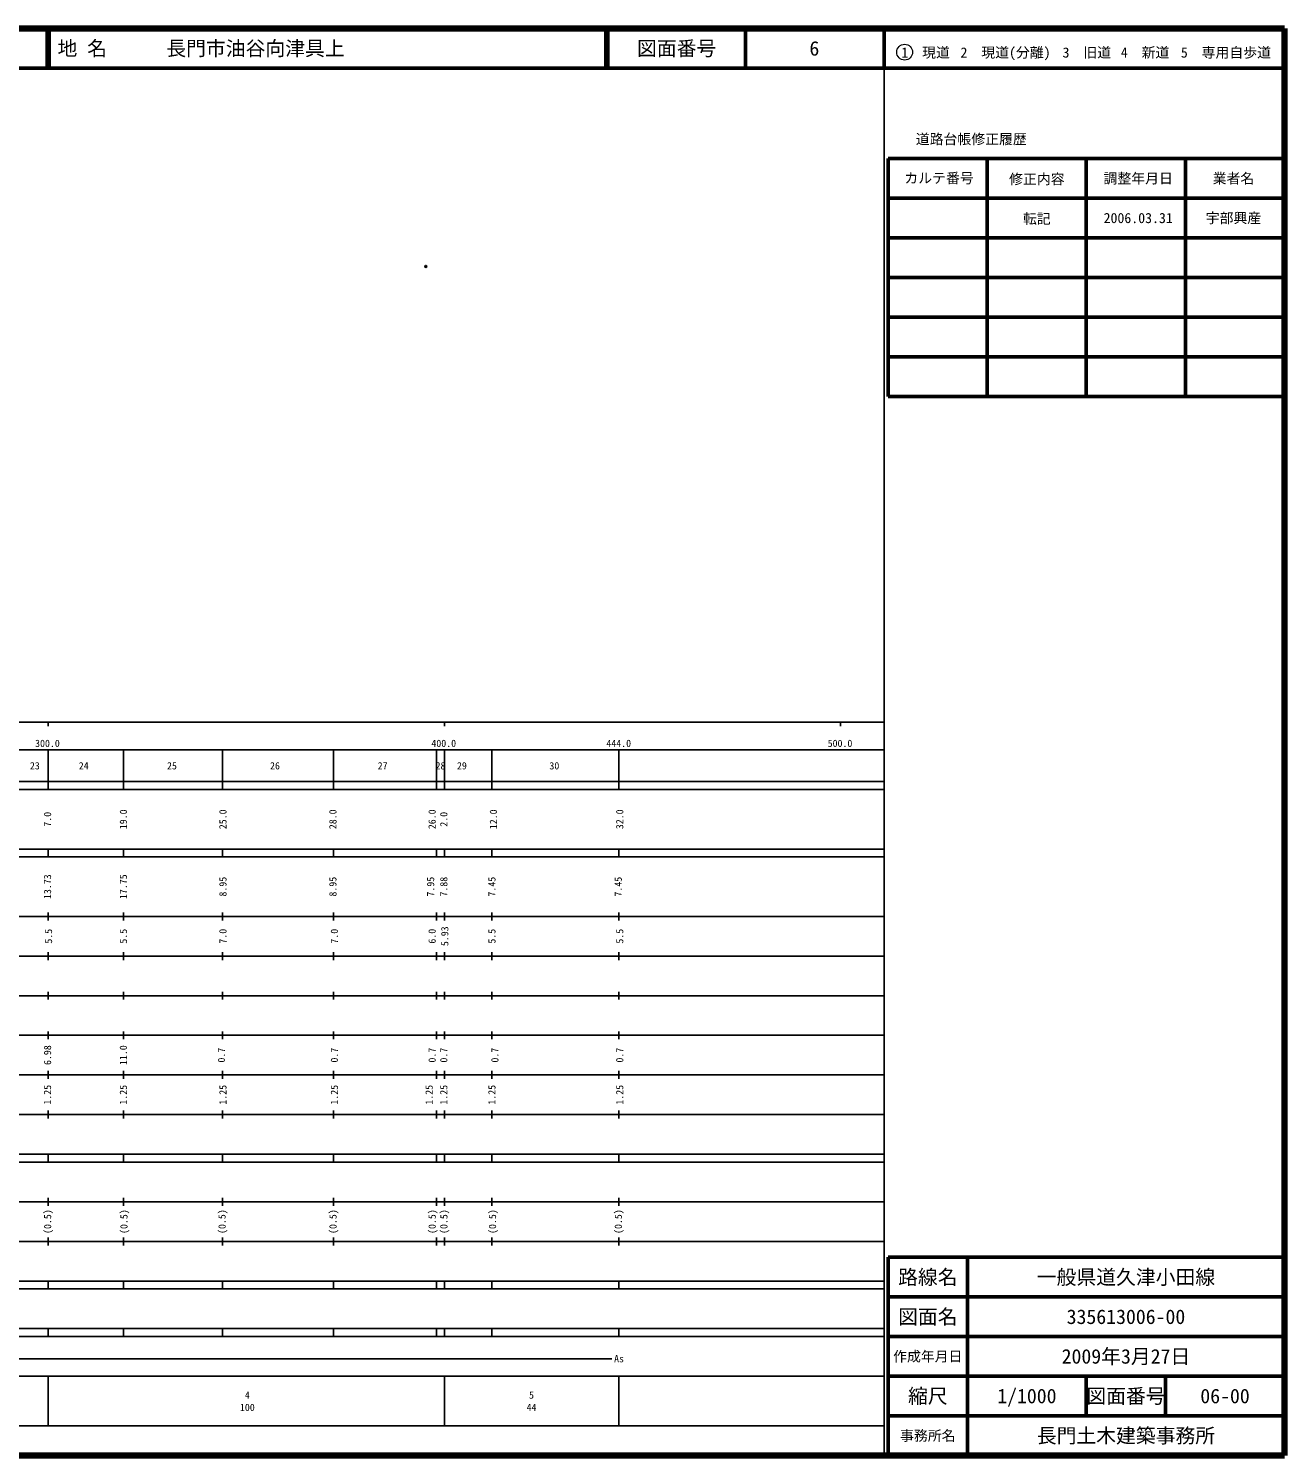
# Model space of a CAD drawing. Units: millimetres on the paper. Extents: x 40 to 680, y 20 to 380.
# Drawn here: x 363.1 to 680, y 20 to 380 of the extents above; entities that cross this region are included whole.
import ezdxf
from ezdxf.enums import TextEntityAlignment as Align

# ---------------------------------------------------------------- set-up
doc = ezdxf.new("R2010")
doc.units = ezdxf.units.MM
doc.header["$PDMODE"] = 32
doc.header["$PDSIZE"] = 0.5
doc.layers.add('M-OTRS', color=6, linetype='Continuous')
for name, color, linetype, lineweight in [('M-TTL', 2, 'Continuous', 140), ('M-TTL-BAND', 7, 'Continuous', 25), ('M-TTL-FRAM', 2, 'Continuous', 50), ('M-TTL-LINE', 7, 'Continuous', 50), ('M-TTL-TXT', 7, 'Continuous', 13)]:
    doc.layers.add(name, color=color, linetype=linetype, lineweight=lineweight)
doc.styles.add('ＭＳ ゴシック', font='')
doc.styles.get('ＭＳ ゴシック').set_extended_font_data('MS Gothic')

msp = doc.modelspace()

# ---------------------------------------------------------------- linework, layer by layer
at = {"layer": 'M-OTRS'}
msp.add_point((463.303, 319.97), dxfattribs=at)
at = {"layer": 'M-TTL'}
for p, q in [((680, 380), (40, 380)), ((680, 20), (680, 380)), ((40, 20), (680, 20))]:
    msp.add_line(p, q, dxfattribs=at)
at = {"layer": 'M-TTL-BAND'}
for p, q in [((579, 20), (579, 370)), ((40, 205), (579, 205)), ((368, 205), (368, 204)), ((468, 205), (468, 204)), ((568, 205), (568, 204)), ((68, 198), (579, 198)), ((368, 198), (368, 188)), ((387, 198), (387, 188)), ((412, 198), (412, 188)), ((440, 198), (440, 188)), ((466, 198), (466, 188)), ((468, 198), (468, 188)), ((480, 198), (480, 188)), ((512, 198), (512, 188)), ((40, 190), (579, 190)), ((40, 188), (579, 188)), ((40, 173), (579, 173)), ((368, 171), (368, 173)), ((387, 173), (387, 171)), ((412, 173), (412, 171)), ((440, 173), (440, 171)), ((466, 173), (466, 171)), ((468, 171), (468, 173)), ((480, 173), (480, 171)), ((512, 173), (512, 171)), ((40, 171), (579, 171)), ((40, 156), (579, 156)), ((368, 155), (368, 157)), ((387, 157), (387, 155)), ((412, 157), (412, 155)), ((440, 157), (440, 155)), ((466, 157), (466, 155)), ((468, 155), (468, 157)), ((480, 157), (480, 155)), ((512, 157), (512, 155)), ((46, 146), (579, 146)), ((368, 145), (368, 147)), ((387, 147), (387, 145)), ((412, 147), (412, 145)), ((440, 147), (440, 145)), ((466, 147), (466, 145)), ((468, 145), (468, 147)), ((480, 147), (480, 145)), ((512, 147), (512, 145)), ((368, 135), (368, 137)), ((387, 137), (387, 135)), ((412, 137), (412, 135)), ((440, 137), (440, 135)), ((466, 137), (466, 135)), ((468, 135), (468, 137)), ((480, 137), (480, 135)), ((512, 137), (512, 135)), ((52, 136), (579, 136)), ((46, 126), (579, 126)), ((368, 125), (368, 127)), ((387, 127), (387, 125)), ((412, 127), (412, 125)), ((440, 127), (440, 125)), ((466, 127), (466, 125)), ((468, 125), (468, 127)), ((480, 127), (480, 125)), ((512, 127), (512, 125)), ((52, 116), (579, 116)), ((368, 115), (368, 117)), ((387, 117), (387, 115)), ((412, 117), (412, 115)), ((440, 117), (440, 115)), ((466, 117), (466, 115)), ((468, 115), (468, 117)), ((480, 117), (480, 115)), ((512, 117), (512, 115)), ((46, 106), (579, 106)), ((368, 105), (368, 107)), ((387, 107), (387, 105)), ((412, 107), (412, 105)), ((440, 107), (440, 105)), ((466, 107), (466, 105)), ((468, 105), (468, 107)), ((480, 107), (480, 105)), ((512, 107), (512, 105)), ((40, 96), (579, 96)), ((40, 94), (579, 94)), ((368, 94), (368, 96)), ((387, 96), (387, 94)), ((412, 96), (412, 94)), ((440, 96), (440, 94)), ((466, 96), (466, 94)), ((468, 94), (468, 96)), ((480, 96), (480, 94)), ((512, 96), (512, 94)), ((49, 84), (579, 84)), ((368, 83), (368, 85)), ((387, 85), (387, 83)), ((412, 85), (412, 83)), ((440, 85), (440, 83)), ((466, 85), (466, 83)), ((468, 83), (468, 85)), ((480, 85), (480, 83)), ((512, 85), (512, 83)), ((40, 74), (579, 74)), ((368, 73), (368, 75)), ((387, 75), (387, 73)), ((412, 75), (412, 73)), ((440, 75), (440, 73)), ((466, 75), (466, 73)), ((468, 73), (468, 75)), ((480, 75), (480, 73)), ((512, 75), (512, 73)), ((40, 64), (579, 64)), ((40, 62), (579, 62)), ((368, 62), (368, 64)), ((387, 64), (387, 62)), ((412, 64), (412, 62)), ((440, 64), (440, 62)), ((466, 64), (466, 62)), ((468, 62), (468, 64)), ((480, 64), (480, 62)), ((512, 64), (512, 62)), ((40, 52), (579, 52)), ((368, 50), (368, 52)), ((387, 52), (387, 50)), ((412, 52), (412, 50)), ((440, 52), (440, 50)), ((466, 52), (466, 50)), ((468, 50), (468, 52)), ((480, 52), (480, 50)), ((512, 52), (512, 50)), ((40, 50), (579, 50)), ((70.805, 44.406), (510.263, 44.406)), ((40, 40), (579, 40)), ((368, 40), (368, 27.5)), ((468, 40), (468, 27.5)), ((512, 40), (512, 27.5)), ((68, 27.5), (579, 27.5))]:
    msp.add_line(p, q, dxfattribs=at)
at = {"layer": 'M-TTL-FRAM'}
for p, q in [((580, 347.197), (580, 287.197)), ((580, 347.197), (680, 347.197)), ((580, 287.197), (680, 287.197)), ((680, 70), (580, 70)), ((580, 70), (580, 20))]:
    msp.add_line(p, q, dxfattribs=at)
at = {"layer": 'M-TTL-LINE'}
for p, q in [((367.75, 380), (367.75, 370)), ((368.25, 380), (368.25, 370)), ((508.747, 380), (508.747, 370)), ((509.247, 380), (509.247, 370)), ((543.997, 380), (543.997, 370)), ((579, 380), (579, 370)), ((40, 370), (680, 370)), ((605, 347.197), (605, 287.197)), ((630, 347.197), (630, 287.197)), ((655, 347.197), (655, 287.197)), ((580, 337.197), (680, 337.197)), ((580, 327.197), (680, 327.197)), ((580, 317.197), (680, 317.197)), ((580, 307.197), (680, 307.197)), ((580, 297.197), (680, 297.197)), ((600, 70), (600, 20)), ((680, 60), (580, 60)), ((680, 50), (580, 50)), ((680, 40), (580, 40)), ((630, 40), (630, 30)), ((650, 40), (650, 30)), ((680, 30), (580, 30))]:
    msp.add_line(p, q, dxfattribs=at)
at = {"layer": 'M-TTL-TXT'}
msp.add_circle((584.147, 374.034), 2, dxfattribs=at)

# ---------------------------------------------------------------- texts
at = {"layer": 'M-TTL-BAND', "style": 'ＭＳ ゴシック'}
for s, p in [('300.0', (367.844, 198.195)), ('400.0', (467.844, 198.195)), ('444.0', (512, 198.195)), ('500.0', (567.844, 198.195))]:
    msp.add_text(s, height=1.833, dxfattribs=at).set_placement(p, align=Align.BOTTOM_CENTER)
for s, p in [('23', (364.665, 194)), ('24', (376.999, 194)), ('25', (399.258, 194)), ('26', (425.259, 194)), ('27', (452.426, 194)), ('28', (467.036, 194)), ('29', (472.427, 194)), ('30', (495.761, 194)), ('As', (512.082, 44.406)), ('4', (418.288, 35.238)), ('5', (489.997, 35.238)), ('100', (418.288, 32.131)), ('44', (489.997, 32.131))]:
    msp.add_text(s, height=1.833, dxfattribs=at).set_placement(p, align=Align.MIDDLE_CENTER)
for s, p in [('7.0', (367.85, 180.5)), ('19.0', (386.986, 180.5)), ('25.0', (412.112, 180.5)), ('28.0', (439.863, 180.5)), ('26.0', (464.894, 180.5)), ('2.0', (467.85, 180.5)), ('12.0', (480.365, 180.5)), ('32.0', (512.241, 180.5)), ('13.73', (367.85, 163.5)), ('17.75', (386.986, 163.5)), ('8.95', (412.112, 163.5)), ('8.95', (439.863, 163.5)), ('7.95', (464.519, 163.5)), ('7.88', (467.85, 163.5)), ('7.45', (479.99, 163.5)), ('7.45', (511.866, 163.5)), ('5.5', (368.1, 151)), ('5.5', (386.986, 151)), ('7.0', (412.112, 151)), ('7.0', (440.238, 151)), ('6.0', (464.894, 151)), ('5.93', (468.1, 151)), ('5.5', (479.99, 151)), ('5.5', (512.241, 151)), ('6.98', (367.85, 121)), ('11.0', (386.986, 121)), ('0.7', (411.737, 121)), ('0.7', (440.238, 121)), ('0.7', (464.894, 121)), ('0.7', (467.85, 121)), ('0.7', (480.74, 121)), ('0.7', (512.241, 121)), ('1.25', (367.85, 111)), ('1.25', (386.986, 111)), ('1.25', (412.112, 111)), ('1.25', (440.238, 111)), ('1.25', (464.144, 111)), ('1.25', (467.85, 111)), ('1.25', (479.99, 111)), ('1.25', (512.241, 111)), ('(0.5)', (367.871, 79)), ('(0.5)', (387.132, 79)), ('(0.5)', (411.883, 79)), ('(0.5)', (439.884, 79)), ('(0.5)', (464.915, 79)), ('(0.5)', (467.871, 79)), ('(0.5)', (480.136, 79)), ('(0.5)', (511.887, 79))]:
    msp.add_text(s, height=1.833, rotation=90, dxfattribs=at).set_placement(p, align=Align.MIDDLE_CENTER)
at = {"layer": 'M-TTL-TXT', "style": 'ＭＳ ゴシック'}
msp.add_text('地 名      長門市油谷向津具上', height=3.666, dxfattribs=at).set_placement((370.38, 375), align=Align.MIDDLE_LEFT)
for s, height, p in [('図面番号', 3.666, (526.622, 375)), ('6', 3.666, (561.372, 375)), ('1\u3000現道', 2.566, (589.448, 373.958)), ('2\u3000現道(分離)', 2.566, (609.619, 373.958)), ('3\u3000旧道', 2.566, (630.121, 373.958)), ('4\u3000新道', 2.566, (644.824, 373.958)), ('5\u3000専用自歩道', 2.566, (665.228, 373.958)), ('道路台帳修正履歴', 2.566, (600.968, 352.113)), ('カルテ番号', 2.566, (592.839, 342.277)), ('修正内容', 2.566, (617.509, 342.023)), ('調整年月日', 2.566, (643.089, 342.197)), ('業者名', 2.566, (667.134, 342.197)), ('転記', 2.566, (617.509, 332.023)), ('2006.03.31', 2.566, (643.089, 332.197)), ('宇部興産', 2.566, (667.134, 332.197)), ('路線名', 3.666, (590, 65)), ('一般県道久津小田線', 3.666, (640, 65)), ('図面名', 3.666, (590, 55)), ('335613006-00', 3.666, (640, 55)), ('2009年3月27日', 3.666, (640, 45)), ('作成年月日', 2.566, (590, 45)), ('縮尺', 3.666, (590, 35)), ('1/1000', 3.666, (615, 35)), ('図面番号', 3.666, (640, 35)), ('06-00', 3.666, (665, 35)), ('事務所名', 2.566, (590, 25)), ('長門土木建築事務所', 3.666, (640, 25))]:
    msp.add_text(s, height=height, dxfattribs=at).set_placement(p, align=Align.MIDDLE_CENTER)

doc.saveas('drawing.dxf')
